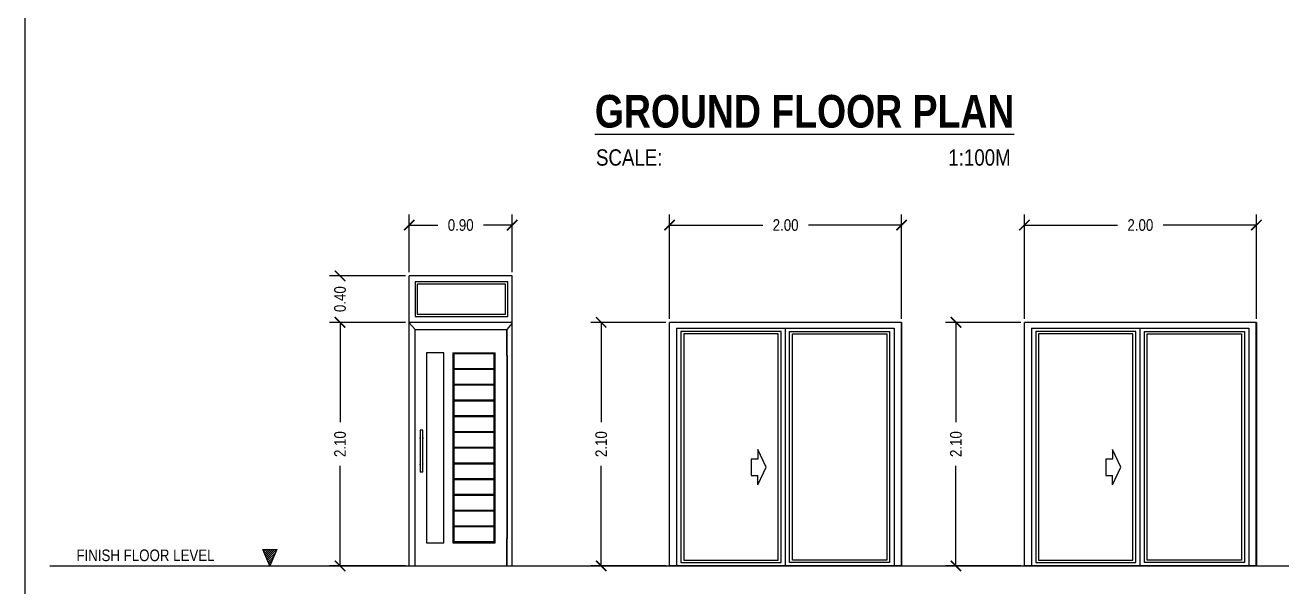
# Model space of a CAD drawing. Header units: inches. Extents: x 7263 to 7501, y 1317 to 1521.
# Drawn here: x 7343.21 to 7364.87, y 1492.56 to 1502.25 of the extents above; entities that cross this region are included whole.
import ezdxf

# ---------------------------------------------------------------- set-up
doc = ezdxf.new("R2010")
doc.units = ezdxf.units.IN
doc.header["$MEASUREMENT"] = 0
for name, color, linetype, lineweight in [('.13', 251, 'Continuous', 13), ('.20', 250, 'Continuous', 15), ('.25', 250, 'Continuous', 25), ('0.25', 250, 'Continuous', 25)]:
    doc.layers.add(name, color=color, linetype=linetype, lineweight=lineweight)
for name, color, linetype in [('Layer3', 3, 'Continuous'), ('Layer6', 6, 'Continuous'), ('Layer8', 8, 'Continuous'), ('text', 7, 'Continuous')]:
    doc.layers.add(name, color=color, linetype=linetype)
doc.styles.get("Standard").update_dxf_attribs({"font": ''})
doc.styles.get('Standard').set_extended_font_data('Tw Cen MT Condensed')
doc.dimstyles.new('ISOMETRIC -30', dxfattribs={"dimtxt": 0.2, "dimasz": 0.18, "dimexe": 0.18, "dimexo": 0.0625, "dimgap": 0.09, "dimtad": 0, "dimzin": 0, "dimdsep": 46, "dimtxsty": 'Standard', "dimblk": 'ARCHTICK', "dimcen": 0.09, "dimclrd": 8, "dimclre": 8, "dimclrt": 2, "dimadec": 0, "dimazin": 0, "dimtfac": 1, "dimtofl": 0, "dimtmove": 0, "dimatfit": 3, "dimfxl": 1, "dimtolj": 1, "dimtzin": 0, "dimarcsym": 0})
doc.dimstyles.get("Standard").update_dxf_attribs({"dimtxt": 0.2, "dimasz": 0.18, "dimexe": 0.18, "dimexo": 0.0625, "dimgap": 0.09, "dimtad": 0, "dimzin": 0, "dimdsep": 46, "dimtxsty": 'Standard', "dimblk": 'ARCHTICK', "dimcen": 0.09, "dimclrd": 8, "dimclre": 8, "dimclrt": 2, "dimadec": 0, "dimazin": 0, "dimtfac": 1, "dimtofl": 0, "dimtmove": 0, "dimatfit": 3, "dimfxl": 1, "dimtolj": 1, "dimtzin": 0, "dimarcsym": 0})

# ---------------------------------------------------------------- blocks, each defined once
blk = doc.blocks.new('_ArchTick')
at = {"color": 0, "linetype": 'ByBlock', "const_width": 0.15}
blk.add_lwpolyline([(-0.5, -0.5), (0.5, 0.5)], dxfattribs=at)
blk = doc.blocks.new('*D142')
at = {"layer": 'Defpoints', "color": 0, "transparency": 16777216}
for p in [(7351.606, 1498.799), (7349.833, 1497.922), (7351.606, 1497.922)]:
    blk.add_point(p, dxfattribs=at)
at = {"layer": 'Layer6', "color": 8, "lineweight": -2, "transparency": 16777216}
for p, q in [((7349.833, 1497.985), (7349.833, 1498.979)), ((7351.606, 1497.985), (7351.606, 1498.979)), ((7349.833, 1498.799), (7350.325, 1498.799)), ((7351.606, 1498.799), (7351.114, 1498.799))]:
    blk.add_line(p, q, dxfattribs=at)
at = {"layer": 'Layer6', "color": 8, "lineweight": -2, "transparency": 16777216, "xscale": 0.18, "yscale": 0.18, "zscale": 0.18, "rotation": 180}
blk.add_blockref('_ArchTick', (7349.833, 1498.799), dxfattribs=at)
at = {"layer": 'Layer6', "color": 8, "lineweight": -2, "transparency": 16777216, "xscale": 0.18, "yscale": 0.18, "zscale": 0.18}
blk.add_blockref('_ArchTick', (7351.606, 1498.799), dxfattribs=at)
at = {"layer": 'Layer6', "color": 2, "transparency": 16777216, "insert": (7350.719, 1498.799), "char_height": 0.2, "attachment_point": 5}
blk.add_mtext('\\A1;0.90', dxfattribs=at)
blk = doc.blocks.new('*D143')
at = {"layer": 'Defpoints', "color": 0, "transparency": 16777216}
for p in [(7349.833, 1497.922), (7348.64, 1497.122), (7349.833, 1497.122)]:
    blk.add_point(p, dxfattribs=at)
at = {"layer": 'Layer6', "color": 8, "lineweight": -2, "transparency": 16777216}
for p, q in [((7349.77, 1497.922), (7348.46, 1497.922)), ((7348.64, 1497.922), (7348.64, 1497.917)), ((7349.77, 1497.122), (7348.46, 1497.122)), ((7348.64, 1497.122), (7348.64, 1497.128))]:
    blk.add_line(p, q, dxfattribs=at)
at = {"layer": 'Layer6', "color": 8, "lineweight": -2, "transparency": 16777216, "xscale": 0.18, "yscale": 0.18, "zscale": 0.18}
for p, rotation in [((7348.64, 1497.922), 90), ((7348.64, 1497.122), 270)]:
    blk.add_blockref('_ArchTick', p, dxfattribs=dict(at, rotation=rotation))
at = {"layer": 'Layer6', "color": 2, "transparency": 16777216, "insert": (7348.64, 1497.522), "char_height": 0.2, "attachment_point": 5, "rotation": 90}
blk.add_mtext('\\A1;0.40', dxfattribs=at)
blk = doc.blocks.new('*D144')
at = {"layer": 'Defpoints', "color": 0, "transparency": 16777216}
for p in [(7349.833, 1497.122), (7348.64, 1492.922), (7349.833, 1492.922)]:
    blk.add_point(p, dxfattribs=at)
at = {"layer": 'Layer6', "color": 8, "lineweight": -2, "transparency": 16777216}
for p, q in [((7349.77, 1497.122), (7348.46, 1497.122)), ((7348.64, 1497.122), (7348.64, 1495.398)), ((7348.64, 1492.922), (7348.64, 1494.647)), ((7349.77, 1492.922), (7348.46, 1492.922))]:
    blk.add_line(p, q, dxfattribs=at)
at = {"layer": 'Layer6', "color": 8, "lineweight": -2, "transparency": 16777216, "xscale": 0.18, "yscale": 0.18, "zscale": 0.18}
for p, rotation in [((7348.64, 1497.122), 90), ((7348.64, 1492.922), 270)]:
    blk.add_blockref('_ArchTick', p, dxfattribs=dict(at, rotation=rotation))
at = {"layer": 'Layer6', "color": 2, "transparency": 16777216, "insert": (7348.64, 1495.022), "char_height": 0.2, "attachment_point": 5, "rotation": 90}
blk.add_mtext('\\A1;2.10', dxfattribs=at)
blk = doc.blocks.new('*D145')
at = {"layer": 'Defpoints', "color": 0, "transparency": 16777216}
for p in [(7353.141, 1497.122), (7354.32, 1497.122), (7354.321, 1492.922)]:
    blk.add_point(p, dxfattribs=at)
at = {"layer": 'Layer6', "color": 8, "lineweight": -2, "transparency": 16777216}
for p, q in [((7354.257, 1497.122), (7352.961, 1497.122)), ((7353.141, 1497.122), (7353.141, 1495.398)), ((7353.141, 1492.922), (7353.141, 1494.647)), ((7354.259, 1492.922), (7352.961, 1492.922))]:
    blk.add_line(p, q, dxfattribs=at)
at = {"layer": 'Layer6', "color": 8, "lineweight": -2, "transparency": 16777216, "xscale": 0.18, "yscale": 0.18, "zscale": 0.18}
for p, rotation in [((7353.141, 1497.122), 90), ((7353.141, 1492.922), 270)]:
    blk.add_blockref('_ArchTick', p, dxfattribs=dict(at, rotation=rotation))
at = {"layer": 'Layer6', "color": 2, "transparency": 16777216, "insert": (7353.141, 1495.022), "char_height": 0.2, "attachment_point": 5, "rotation": 90}
blk.add_mtext('\\A1;2.10', dxfattribs=at)
blk = doc.blocks.new('*D292')
at = {"layer": '.25', "color": 8, "lineweight": -2, "transparency": 16777216}
for p, q in [((7354.32, 1497.185), (7354.32, 1498.979)), ((7358.318, 1497.185), (7358.318, 1498.979)), ((7354.32, 1498.799), (7355.924, 1498.799)), ((7358.318, 1498.799), (7356.714, 1498.799))]:
    blk.add_line(p, q, dxfattribs=at)
at = {"layer": 'Defpoints', "color": 0, "transparency": 16777216}
for p in [(7358.318, 1498.799), (7354.32, 1497.122), (7358.318, 1497.122)]:
    blk.add_point(p, dxfattribs=at)
at = {"layer": '.25', "color": 8, "lineweight": -2, "transparency": 16777216, "xscale": 0.18, "yscale": 0.18, "zscale": 0.18, "rotation": 180}
blk.add_blockref('_ArchTick', (7354.32, 1498.799), dxfattribs=at)
at = {"layer": '.25', "color": 8, "lineweight": -2, "transparency": 16777216, "xscale": 0.18, "yscale": 0.18, "zscale": 0.18}
blk.add_blockref('_ArchTick', (7358.318, 1498.799), dxfattribs=at)
at = {"layer": '.25', "color": 2, "transparency": 16777216, "insert": (7356.319, 1498.799), "char_height": 0.2, "attachment_point": 5}
blk.add_mtext('\\A1;2.00', dxfattribs=at)
blk = doc.blocks.new('*D294')
at = {"layer": 'Defpoints', "color": 0, "transparency": 16777216}
for p in [(7359.255, 1497.122), (7360.434, 1497.122), (7360.435, 1492.922)]:
    blk.add_point(p, dxfattribs=at)
at = {"layer": 'Layer6', "color": 8, "lineweight": -2, "transparency": 16777216}
for p, q in [((7360.371, 1497.122), (7359.075, 1497.122)), ((7359.255, 1497.122), (7359.255, 1495.398)), ((7359.255, 1492.922), (7359.255, 1494.647)), ((7360.373, 1492.922), (7359.075, 1492.922))]:
    blk.add_line(p, q, dxfattribs=at)
at = {"layer": 'Layer6', "color": 8, "lineweight": -2, "transparency": 16777216, "xscale": 0.18, "yscale": 0.18, "zscale": 0.18}
for p, rotation in [((7359.255, 1497.122), 90), ((7359.255, 1492.922), 270)]:
    blk.add_blockref('_ArchTick', p, dxfattribs=dict(at, rotation=rotation))
at = {"layer": 'Layer6', "color": 2, "transparency": 16777216, "insert": (7359.255, 1495.022), "char_height": 0.2, "attachment_point": 5, "rotation": 90}
blk.add_mtext('\\A1;2.10', dxfattribs=at)
blk = doc.blocks.new('*D295')
at = {"layer": '.25', "color": 8, "lineweight": -2, "transparency": 16777216}
for p, q in [((7360.434, 1497.185), (7360.434, 1498.979)), ((7364.432, 1497.185), (7364.432, 1498.979)), ((7360.434, 1498.799), (7362.038, 1498.799)), ((7364.432, 1498.799), (7362.828, 1498.799))]:
    blk.add_line(p, q, dxfattribs=at)
at = {"layer": 'Defpoints', "color": 0, "transparency": 16777216}
for p in [(7364.432, 1498.799), (7360.434, 1497.122), (7364.432, 1497.122)]:
    blk.add_point(p, dxfattribs=at)
at = {"layer": '.25', "color": 8, "lineweight": -2, "transparency": 16777216, "xscale": 0.18, "yscale": 0.18, "zscale": 0.18, "rotation": 180}
blk.add_blockref('_ArchTick', (7360.434, 1498.799), dxfattribs=at)
at = {"layer": '.25', "color": 8, "lineweight": -2, "transparency": 16777216, "xscale": 0.18, "yscale": 0.18, "zscale": 0.18}
blk.add_blockref('_ArchTick', (7364.432, 1498.799), dxfattribs=at)
at = {"layer": '.25', "color": 2, "transparency": 16777216, "insert": (7362.433, 1498.799), "char_height": 0.2, "attachment_point": 5}
blk.add_mtext('\\A1;2.00', dxfattribs=at)

msp = doc.modelspace()

# ---------------------------------------------------------------- hatches: boundary and pattern name
at = {"layer": '.13'}
h = msp.add_hatch(dxfattribs=at)
h.set_pattern_fill('ANSI31', color=0, scale=0.201353, style=0)
h.set_pattern_definition([(45, (7192.050138, 2539.52161), (-0.017797266, 0.017797266), [])])
h.paths.add_polyline_path([(7347.55, 1493.204), (7347.308, 1493.204), (7347.429, 1492.922)])

# ---------------------------------------------------------------- linework, layer by layer
at = {"layer": '.20', "color": 0}
msp.add_line((7347.308, 1493.204), (7347.55, 1493.204), dxfattribs=at)
for p, q in [((7349.833, 1497.122), (7349.833, 1497.922)), ((7351.606, 1497.922), (7349.833, 1497.922)), ((7349.933, 1497.822), (7349.933, 1497.222)), ((7351.531, 1497.822), (7349.933, 1497.822)), ((7349.971, 1497.782), (7349.971, 1497.262)), ((7351.489, 1497.782), (7349.971, 1497.782)), ((7351.489, 1497.262), (7351.489, 1497.782)), ((7351.489, 1497.782), (7351.491, 1497.782)), ((7351.491, 1497.262), (7351.491, 1497.782)), ((7351.531, 1497.822), (7351.532, 1497.822)), ((7351.531, 1497.222), (7351.531, 1497.822)), ((7351.532, 1497.222), (7351.532, 1497.822)), ((7351.606, 1497.122), (7351.606, 1497.922)), ((7351.606, 1497.122), (7349.833, 1497.122)), ((7349.833, 1497.114), (7349.833, 1497.122)), ((7349.932, 1496.998), (7349.833, 1497.114)), ((7349.833, 1493.464), (7349.833, 1497.114)), ((7349.933, 1497.222), (7351.531, 1497.222)), ((7349.971, 1497.262), (7351.489, 1497.262)), ((7351.489, 1497.262), (7351.491, 1497.262)), ((7351.518, 1496.998), (7351.606, 1497.101)), ((7351.531, 1497.222), (7351.532, 1497.222)), ((7351.606, 1497.101), (7351.606, 1497.122)), ((7351.606, 1492.922), (7351.606, 1497.101)), ((7349.932, 1496.998), (7351.516, 1496.998)), ((7349.932, 1492.922), (7349.932, 1496.998)), ((7351.516, 1496.998), (7351.518, 1496.998)), ((7351.516, 1496.576), (7351.516, 1496.998)), ((7351.518, 1496.576), (7351.518, 1496.998)), ((7350.131, 1496.598), (7350.131, 1493.322)), ((7350.429, 1496.598), (7350.131, 1496.598)), ((7350.429, 1493.322), (7350.429, 1496.598)), ((7350.431, 1496.598), (7350.429, 1496.598)), ((7350.431, 1493.322), (7350.431, 1496.598)), ((7350.581, 1496.598), (7350.581, 1493.322)), ((7350.581, 1496.598), (7351.316, 1496.598)), ((7350.6, 1496.578), (7350.601, 1496.578)), ((7350.6, 1496.578), (7350.6, 1496.327)), ((7350.601, 1496.578), (7350.601, 1496.327)), ((7351.296, 1496.578), (7350.601, 1496.578)), ((7351.296, 1496.327), (7351.296, 1496.578)), ((7351.316, 1493.322), (7351.316, 1496.598)), ((7351.316, 1493.322), (7351.316, 1496.598)), ((7351.316, 1496.598), (7351.316, 1496.598)), ((7351.516, 1496.576), (7351.518, 1496.576)), ((7351.516, 1496.551), (7351.516, 1496.576)), ((7351.516, 1496.551), (7351.516, 1493.397)), ((7351.516, 1496.551), (7351.518, 1496.551)), ((7351.518, 1496.551), (7351.518, 1496.576)), ((7351.518, 1496.551), (7351.518, 1493.397)), ((7350.601, 1496.327), (7350.6, 1496.327)), ((7350.6, 1496.307), (7350.601, 1496.307)), ((7350.6, 1496.307), (7350.6, 1496.056)), ((7350.601, 1496.327), (7351.296, 1496.327)), ((7350.601, 1496.307), (7350.601, 1496.056)), ((7351.296, 1496.307), (7350.601, 1496.307)), ((7351.296, 1496.056), (7351.296, 1496.307)), ((7350.6, 1496.056), (7350.6, 1496.036)), ((7350.601, 1496.056), (7350.6, 1496.056)), ((7350.6, 1496.036), (7350.601, 1496.036)), ((7350.6, 1496.036), (7350.6, 1495.784)), ((7350.601, 1496.056), (7350.601, 1496.036)), ((7350.601, 1496.056), (7351.296, 1496.056)), ((7350.601, 1496.036), (7350.601, 1495.784)), ((7351.296, 1496.036), (7350.601, 1496.036)), ((7351.296, 1495.784), (7351.296, 1496.036)), ((7350.601, 1495.784), (7350.6, 1495.784)), ((7350.6, 1495.764), (7350.601, 1495.764)), ((7350.6, 1495.764), (7350.6, 1495.513)), ((7350.601, 1495.784), (7351.296, 1495.784)), ((7350.601, 1495.764), (7350.601, 1495.513)), ((7351.296, 1495.764), (7350.601, 1495.764)), ((7351.296, 1495.513), (7351.296, 1495.764)), ((7350.601, 1495.513), (7350.6, 1495.513)), ((7350.6, 1495.493), (7350.6, 1495.242)), ((7350.6, 1495.493), (7350.601, 1495.493)), ((7350.601, 1495.513), (7351.296, 1495.513)), ((7350.601, 1495.493), (7350.601, 1495.242)), ((7351.296, 1495.493), (7350.601, 1495.493)), ((7351.296, 1495.242), (7351.296, 1495.493)), ((7350.021, 1495.26), (7350.021, 1495.132)), ((7350.067, 1495.26), (7350.021, 1495.26)), ((7350.067, 1494.537), (7350.067, 1495.26)), ((7350.601, 1495.242), (7350.6, 1495.242)), ((7350.6, 1495.222), (7350.6, 1494.97)), ((7350.6, 1495.222), (7350.601, 1495.222)), ((7350.601, 1495.242), (7351.296, 1495.242)), ((7350.601, 1495.222), (7350.601, 1494.97)), ((7351.296, 1495.222), (7350.601, 1495.222)), ((7351.296, 1494.97), (7351.296, 1495.222)), ((7350.019, 1495.124), (7350.02, 1495.13)), ((7350.02, 1495.118), (7350.019, 1495.124)), ((7350.02, 1495.13), (7350.021, 1495.132)), ((7350.02, 1495.118), (7350.021, 1495.116)), ((7350.021, 1495.132), (7350.022, 1495.135)), ((7350.021, 1495.132), (7350.021, 1495.124)), ((7350.022, 1495.13), (7350.021, 1495.124)), ((7350.021, 1495.124), (7350.022, 1495.13)), ((7350.021, 1495.124), (7350.022, 1495.118)), ((7350.022, 1495.118), (7350.021, 1495.124)), ((7350.021, 1495.124), (7350.021, 1495.116)), ((7350.021, 1495.116), (7350.022, 1495.113)), ((7350.021, 1495.116), (7350.021, 1494.68)), ((7350.024, 1495.138), (7350.022, 1495.135)), ((7350.024, 1495.135), (7350.022, 1495.13)), ((7350.022, 1495.13), (7350.024, 1495.135)), ((7350.022, 1495.118), (7350.024, 1495.113)), ((7350.024, 1495.113), (7350.022, 1495.118)), ((7350.022, 1495.113), (7350.024, 1495.11)), ((7350.024, 1495.136), (7350.024, 1495.135)), ((7350.024, 1495.135), (7350.024, 1495.136)), ((7350.024, 1495.113), (7350.024, 1495.113)), ((7350.024, 1495.112), (7350.024, 1495.113)), ((7350.066, 1495.13), (7350.064, 1495.135)), ((7350.064, 1495.135), (7350.066, 1495.13)), ((7350.065, 1495.13), (7350.064, 1495.131)), ((7350.064, 1495.113), (7350.066, 1495.118)), ((7350.066, 1495.118), (7350.064, 1495.113)), ((7350.064, 1495.117), (7350.065, 1495.118)), ((7350.065, 1495.124), (7350.065, 1495.13)), ((7350.065, 1495.118), (7350.065, 1495.124)), ((7350.066, 1495.129), (7350.066, 1495.13)), ((7350.066, 1495.13), (7350.066, 1495.129)), ((7350.066, 1495.129), (7350.066, 1495.129)), ((7350.066, 1495.118), (7350.066, 1495.119)), ((7350.066, 1495.119), (7350.066, 1495.119)), ((7350.066, 1495.119), (7350.066, 1495.118)), ((7350.601, 1494.97), (7350.6, 1494.97)), ((7350.6, 1494.95), (7350.601, 1494.95)), ((7350.6, 1494.95), (7350.6, 1494.699)), ((7350.601, 1494.97), (7351.296, 1494.97)), ((7350.601, 1494.95), (7350.601, 1494.699)), ((7351.296, 1494.95), (7350.601, 1494.95)), ((7351.296, 1494.699), (7351.296, 1494.95)), ((7350.019, 1494.672), (7350.02, 1494.678)), ((7350.02, 1494.666), (7350.019, 1494.672)), ((7350.021, 1494.68), (7350.02, 1494.678)), ((7350.02, 1494.666), (7350.021, 1494.664)), ((7350.022, 1494.683), (7350.021, 1494.68)), ((7350.021, 1494.68), (7350.021, 1494.672)), ((7350.022, 1494.678), (7350.021, 1494.672)), ((7350.021, 1494.672), (7350.022, 1494.678)), ((7350.021, 1494.672), (7350.022, 1494.666)), ((7350.022, 1494.666), (7350.021, 1494.672)), ((7350.021, 1494.672), (7350.021, 1494.664)), ((7350.021, 1494.664), (7350.022, 1494.661)), ((7350.021, 1494.664), (7350.021, 1494.537)), ((7350.067, 1494.537), (7350.021, 1494.537)), ((7350.024, 1494.686), (7350.022, 1494.683)), ((7350.024, 1494.683), (7350.022, 1494.678)), ((7350.022, 1494.678), (7350.024, 1494.683)), ((7350.022, 1494.666), (7350.024, 1494.661)), ((7350.024, 1494.661), (7350.022, 1494.666)), ((7350.022, 1494.661), (7350.024, 1494.659)), ((7350.024, 1494.684), (7350.024, 1494.683)), ((7350.024, 1494.683), (7350.024, 1494.684)), ((7350.024, 1494.661), (7350.024, 1494.661)), ((7350.024, 1494.66), (7350.024, 1494.661)), ((7350.066, 1494.678), (7350.064, 1494.683)), ((7350.064, 1494.683), (7350.066, 1494.678)), ((7350.065, 1494.678), (7350.064, 1494.679)), ((7350.064, 1494.665), (7350.065, 1494.666)), ((7350.064, 1494.661), (7350.066, 1494.666)), ((7350.066, 1494.666), (7350.064, 1494.662)), ((7350.065, 1494.672), (7350.065, 1494.678)), ((7350.065, 1494.666), (7350.065, 1494.672)), ((7350.066, 1494.677), (7350.066, 1494.678)), ((7350.066, 1494.678), (7350.066, 1494.677)), ((7350.066, 1494.677), (7350.066, 1494.677)), ((7350.066, 1494.666), (7350.066, 1494.667)), ((7350.066, 1494.667), (7350.066, 1494.667)), ((7350.066, 1494.667), (7350.066, 1494.666)), ((7350.601, 1494.699), (7350.6, 1494.699)), ((7350.6, 1494.679), (7350.6, 1494.428)), ((7350.6, 1494.679), (7350.601, 1494.679)), ((7350.601, 1494.699), (7351.296, 1494.699)), ((7350.601, 1494.679), (7350.601, 1494.428)), ((7351.296, 1494.679), (7350.601, 1494.679)), ((7351.296, 1494.428), (7351.296, 1494.679)), ((7350.601, 1494.428), (7350.6, 1494.428)), ((7350.6, 1494.408), (7350.6, 1494.156)), ((7350.6, 1494.408), (7350.601, 1494.408)), ((7350.601, 1494.428), (7351.296, 1494.428)), ((7350.601, 1494.408), (7350.601, 1494.156)), ((7351.296, 1494.408), (7350.601, 1494.408)), ((7351.296, 1494.156), (7351.296, 1494.408)), ((7350.601, 1494.156), (7350.6, 1494.156)), ((7350.6, 1494.136), (7350.601, 1494.136)), ((7350.6, 1494.136), (7350.6, 1493.885)), ((7350.601, 1494.156), (7351.296, 1494.156)), ((7350.601, 1494.136), (7350.601, 1493.885)), ((7351.296, 1494.136), (7350.601, 1494.136)), ((7351.296, 1493.885), (7351.296, 1494.136)), ((7350.601, 1493.885), (7350.6, 1493.885)), ((7350.6, 1493.865), (7350.6, 1493.614)), ((7350.6, 1493.865), (7350.601, 1493.865)), ((7350.601, 1493.885), (7351.296, 1493.885)), ((7350.601, 1493.865), (7350.601, 1493.614)), ((7351.296, 1493.865), (7350.601, 1493.865)), ((7351.296, 1493.614), (7351.296, 1493.865)), ((7349.833, 1492.922), (7349.833, 1493.464)), ((7350.601, 1493.614), (7350.6, 1493.614)), ((7350.6, 1493.594), (7350.601, 1493.594)), ((7350.6, 1493.594), (7350.6, 1493.342)), ((7350.601, 1493.614), (7351.296, 1493.614)), ((7350.601, 1493.594), (7350.601, 1493.342)), ((7351.296, 1493.594), (7350.601, 1493.594)), ((7351.296, 1493.342), (7351.296, 1493.594)), ((7350.131, 1493.322), (7350.429, 1493.322)), ((7350.431, 1493.322), (7350.429, 1493.322)), ((7350.581, 1493.322), (7351.316, 1493.322)), ((7350.601, 1493.342), (7350.6, 1493.342)), ((7350.601, 1493.342), (7351.296, 1493.342)), ((7351.316, 1493.322), (7351.316, 1493.322)), ((7351.516, 1493.397), (7351.518, 1493.397)), ((7351.516, 1493.373), (7351.516, 1493.397)), ((7351.516, 1492.922), (7351.516, 1493.373)), ((7351.516, 1493.373), (7351.518, 1493.373)), ((7351.518, 1493.373), (7351.518, 1493.397)), ((7351.518, 1492.922), (7351.518, 1493.373)), ((7349.833, 1492.922), (7351.606, 1492.922))]:
    msp.add_line(p, q)
at = {"layer": '0.25', "color": 0}
msp.add_lwpolyline([(7347.429, 1492.922), (7347.308, 1493.204), (7347.55, 1493.204), (7347.429, 1492.922)], dxfattribs=at)
at = {"layer": 'Layer6'}
msp.add_lwpolyline([(7413.187, 1472.626), (7343.212, 1472.626), (7343.212, 1518.606), (7413.187, 1518.606)], close=True, dxfattribs=at)
at = {"layer": 'Layer8'}
msp.add_line((7343.636, 1492.922), (7383.799, 1492.922), dxfattribs=at)
at = {"layer": 'text'}
for p, q in [((7354.32, 1492.922), (7354.32, 1497.122)), ((7358.318, 1497.122), (7354.32, 1497.122)), ((7358.314, 1492.922), (7358.314, 1497.122)), ((7358.318, 1497.122), (7358.318, 1492.922)), ((7360.434, 1492.922), (7360.434, 1497.122)), ((7364.432, 1497.122), (7360.434, 1497.122)), ((7364.428, 1492.922), (7364.428, 1497.122)), ((7364.432, 1497.122), (7364.432, 1492.922)), ((7354.44, 1497.022), (7354.44, 1492.922)), ((7354.44, 1497.022), (7356.315, 1497.022)), ((7356.24, 1496.962), (7354.515, 1496.962)), ((7354.515, 1496.962), (7354.515, 1492.982)), ((7356.19, 1496.922), (7354.565, 1496.922)), ((7354.565, 1496.922), (7354.565, 1493.022)), ((7356.19, 1493.022), (7356.19, 1496.922)), ((7356.24, 1492.982), (7356.24, 1496.962)), ((7356.315, 1497.022), (7358.187, 1497.022)), ((7356.315, 1492.922), (7356.315, 1497.022)), ((7356.388, 1496.962), (7358.112, 1496.962)), ((7356.388, 1492.982), (7356.388, 1496.962)), ((7356.438, 1493.022), (7356.438, 1496.922)), ((7356.438, 1496.922), (7358.062, 1496.922)), ((7358.062, 1496.922), (7358.062, 1493.022)), ((7358.112, 1496.962), (7358.112, 1492.982)), ((7358.187, 1497.022), (7358.189, 1497.022)), ((7358.187, 1497.022), (7358.187, 1492.922)), ((7358.189, 1497.022), (7358.189, 1492.922)), ((7360.554, 1497.022), (7360.554, 1492.922)), ((7360.554, 1497.022), (7362.429, 1497.022)), ((7362.354, 1496.962), (7360.629, 1496.962)), ((7360.629, 1496.962), (7360.629, 1492.982)), ((7362.304, 1496.922), (7360.679, 1496.922)), ((7360.679, 1496.922), (7360.679, 1493.022)), ((7362.304, 1493.022), (7362.304, 1496.922)), ((7362.354, 1492.982), (7362.354, 1496.962)), ((7362.429, 1497.022), (7364.301, 1497.022)), ((7362.429, 1492.922), (7362.429, 1497.022)), ((7362.502, 1496.962), (7364.226, 1496.962)), ((7362.502, 1492.982), (7362.502, 1496.962)), ((7362.552, 1493.022), (7362.552, 1496.922)), ((7362.552, 1496.922), (7364.176, 1496.922)), ((7364.176, 1496.922), (7364.176, 1493.022)), ((7364.226, 1496.962), (7364.226, 1492.982)), ((7364.301, 1497.022), (7364.303, 1497.022)), ((7364.301, 1497.022), (7364.301, 1492.922)), ((7364.303, 1497.022), (7364.303, 1492.922)), ((7355.841, 1494.763), (7355.725, 1494.763)), ((7355.725, 1494.763), (7355.725, 1494.482)), ((7355.841, 1494.928), (7355.841, 1494.763)), ((7355.983, 1494.622), (7355.841, 1494.928)), ((7361.955, 1494.763), (7361.839, 1494.763)), ((7361.839, 1494.763), (7361.839, 1494.482)), ((7361.955, 1494.928), (7361.955, 1494.763)), ((7362.097, 1494.622), (7361.955, 1494.928)), ((7355.841, 1494.317), (7355.983, 1494.622)), ((7361.955, 1494.317), (7362.097, 1494.622)), ((7355.725, 1494.482), (7355.841, 1494.482)), ((7355.841, 1494.317), (7355.841, 1494.482)), ((7361.839, 1494.482), (7361.955, 1494.482)), ((7361.955, 1494.317), (7361.955, 1494.482)), ((7354.565, 1493.022), (7356.19, 1493.022)), ((7358.062, 1493.022), (7356.438, 1493.022)), ((7360.679, 1493.022), (7362.304, 1493.022)), ((7364.176, 1493.022), (7362.552, 1493.022)), ((7354.321, 1492.922), (7354.32, 1492.922)), ((7354.44, 1492.922), (7354.321, 1492.922)), ((7356.315, 1492.922), (7354.44, 1492.922)), ((7354.515, 1492.982), (7356.24, 1492.982)), ((7358.187, 1492.922), (7356.315, 1492.922)), ((7358.189, 1492.922), (7356.315, 1492.922)), ((7358.112, 1492.982), (7356.388, 1492.982)), ((7358.189, 1492.922), (7358.187, 1492.922)), ((7358.314, 1492.922), (7358.189, 1492.922)), ((7358.318, 1492.922), (7358.314, 1492.922)), ((7358.32, 1492.922), (7358.318, 1492.922)), ((7360.435, 1492.922), (7360.434, 1492.922)), ((7360.554, 1492.922), (7360.435, 1492.922)), ((7362.429, 1492.922), (7360.554, 1492.922)), ((7360.629, 1492.982), (7362.354, 1492.982)), ((7364.301, 1492.922), (7362.429, 1492.922)), ((7364.303, 1492.922), (7362.429, 1492.922)), ((7364.226, 1492.982), (7362.502, 1492.982)), ((7364.303, 1492.922), (7364.301, 1492.922)), ((7364.428, 1492.922), (7364.303, 1492.922)), ((7364.432, 1492.922), (7364.428, 1492.922)), ((7364.434, 1492.922), (7364.432, 1492.922))]:
    msp.add_line(p, q, dxfattribs=at)

# ---------------------------------------------------------------- texts
at = {"layer": 'Layer3', "insert": (7348.028, 1501.043), "char_height": 0.5625, "attachment_point": 1}
msp.add_mtext_dynamic_manual_height_columns('\\pi5.00331;{\\fArial Narrow|b1|i0|c0|p34;\\LGROUND FLOOR PLAN\\P\\pi5.02269;\\fArial Narrow|b0|i0|c0|p34;\\H0.5x;\\lSCALE:                                                       1:100M}', width=17.1549, gutter_width=1, heights=[0], dxfattribs=at)
at = {"layer": 'Layer6', "color": 2, "insert": (7344.096, 1493.103), "char_height": 0.2, "attachment_point": 4}
msp.add_mtext('FINISH FLOOR LEVEL', dxfattribs=at)

# ---------------------------------------------------------------- dimensions: what is measured, and where the dimension line sits
at = {"layer": '.25', "color": 9, "true_color": 0xc7c8ca}
for base, p1, p2, picture, middle in [((7358.318, 1498.799), (7354.32, 1497.122), (7358.318, 1497.122), '*D292', (7356.319, 1498.799)), ((7364.432, 1498.799), (7360.434, 1497.122), (7364.432, 1497.122), '*D295', (7362.433, 1498.799))]:
    dim = msp.add_linear_dim(base=base, p1=p1, p2=p2, text='2.00', dimstyle='ISOMETRIC -30', override={"dimpost": 'M'}, dxfattribs=at)
    dim.commit()
    dim.dimension.update_dxf_attribs({"geometry": picture, "text_midpoint": middle})
at = {"layer": 'Layer6'}
dim = msp.add_linear_dim(base=(7351.606, 1498.799), p1=(7349.833, 1497.922), p2=(7351.606, 1497.922), text='0.90', dimstyle='Standard', override={"dimpost": 'M'}, dxfattribs=at)
dim.commit()
dim.dimension.update_dxf_attribs({"geometry": '*D142', "text_midpoint": (7350.719, 1498.799)})
dim = msp.add_linear_dim(base=(7348.64, 1497.122), p1=(7349.833, 1497.922), p2=(7349.833, 1497.122), angle=90, text='0.40', dimstyle='Standard', override={"dimpost": 'M'}, dxfattribs=at)
dim.commit()
dim.dimension.update_dxf_attribs({"geometry": '*D143', "text_midpoint": (7348.64, 1497.522), "dimtype": 160})
for base, p1, p2, picture, middle in [((7348.64, 1492.922), (7349.833, 1497.122), (7349.833, 1492.922), '*D144', (7348.64, 1495.022)), ((7353.141, 1497.122), (7354.321, 1492.922), (7354.32, 1497.122), '*D145', (7353.141, 1495.022)), ((7359.255, 1497.122), (7360.435, 1492.922), (7360.434, 1497.122), '*D294', (7359.255, 1495.022))]:
    dim = msp.add_linear_dim(base=base, p1=p1, p2=p2, angle=90, text='2.10', dimstyle='Standard', override={"dimpost": 'M'}, dxfattribs=at)
    dim.commit()
    dim.dimension.update_dxf_attribs({"geometry": picture, "text_midpoint": middle})

doc.saveas('drawing.dxf')
